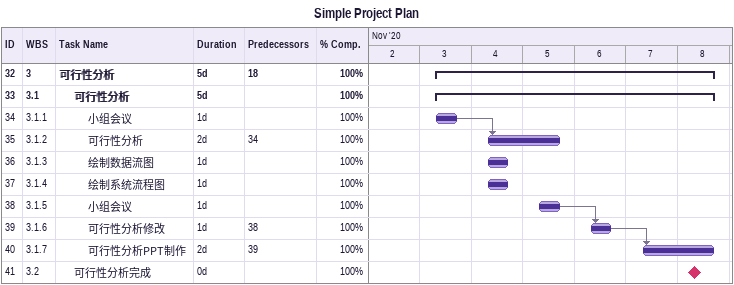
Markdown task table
Simple Project Plan

| ID | WBS | Task | Duration | Start | Finish | Predecessors | % complete |
|---|---|---|---|---|---|---|---|
| 32 | 3 | **可行性分析** | 5d | 2020-11-03 | 2020-11-08 | 18 | 100 |
| 33 | 3.1 | **可行性分析** | 5d | 2020-11-03 | 2020-11-08 |  | 100 |
| 34 | 3.1.1 | 小组会议 | 1d | 2020-11-03 | 2020-11-03 |  | 100 |
| 35 | 3.1.2 | 可行性分析 | 2d | 2020-11-04 | 2020-11-05 | 34 | 100 |
| 36 | 3.1.3 | 绘制数据流图 | 1d | 2020-11-04 | 2020-11-04 |  | 100 |
| 37 | 3.1.4 | 绘制系统流程图 | 1d | 2020-11-04 | 2020-11-04 |  | 100 |
| 38 | 3.1.5 | 小组会议 | 1d | 2020-11-05 | 2020-11-05 |  | 100 |
| 39 | 3.1.6 | 可行性分析修改 | 1d | 2020-11-06 | 2020-11-06 | 38 | 100 |
| 40 | 3.1.7 | 可行性分析PPT制作 | 2d | 2020-11-07 | 2020-11-08 | 39 | 100 |
| 41 | 3.2 | 可行性分析完成 | 0d | 2020-11-08 | 2020-11-08 |  | 100 |
